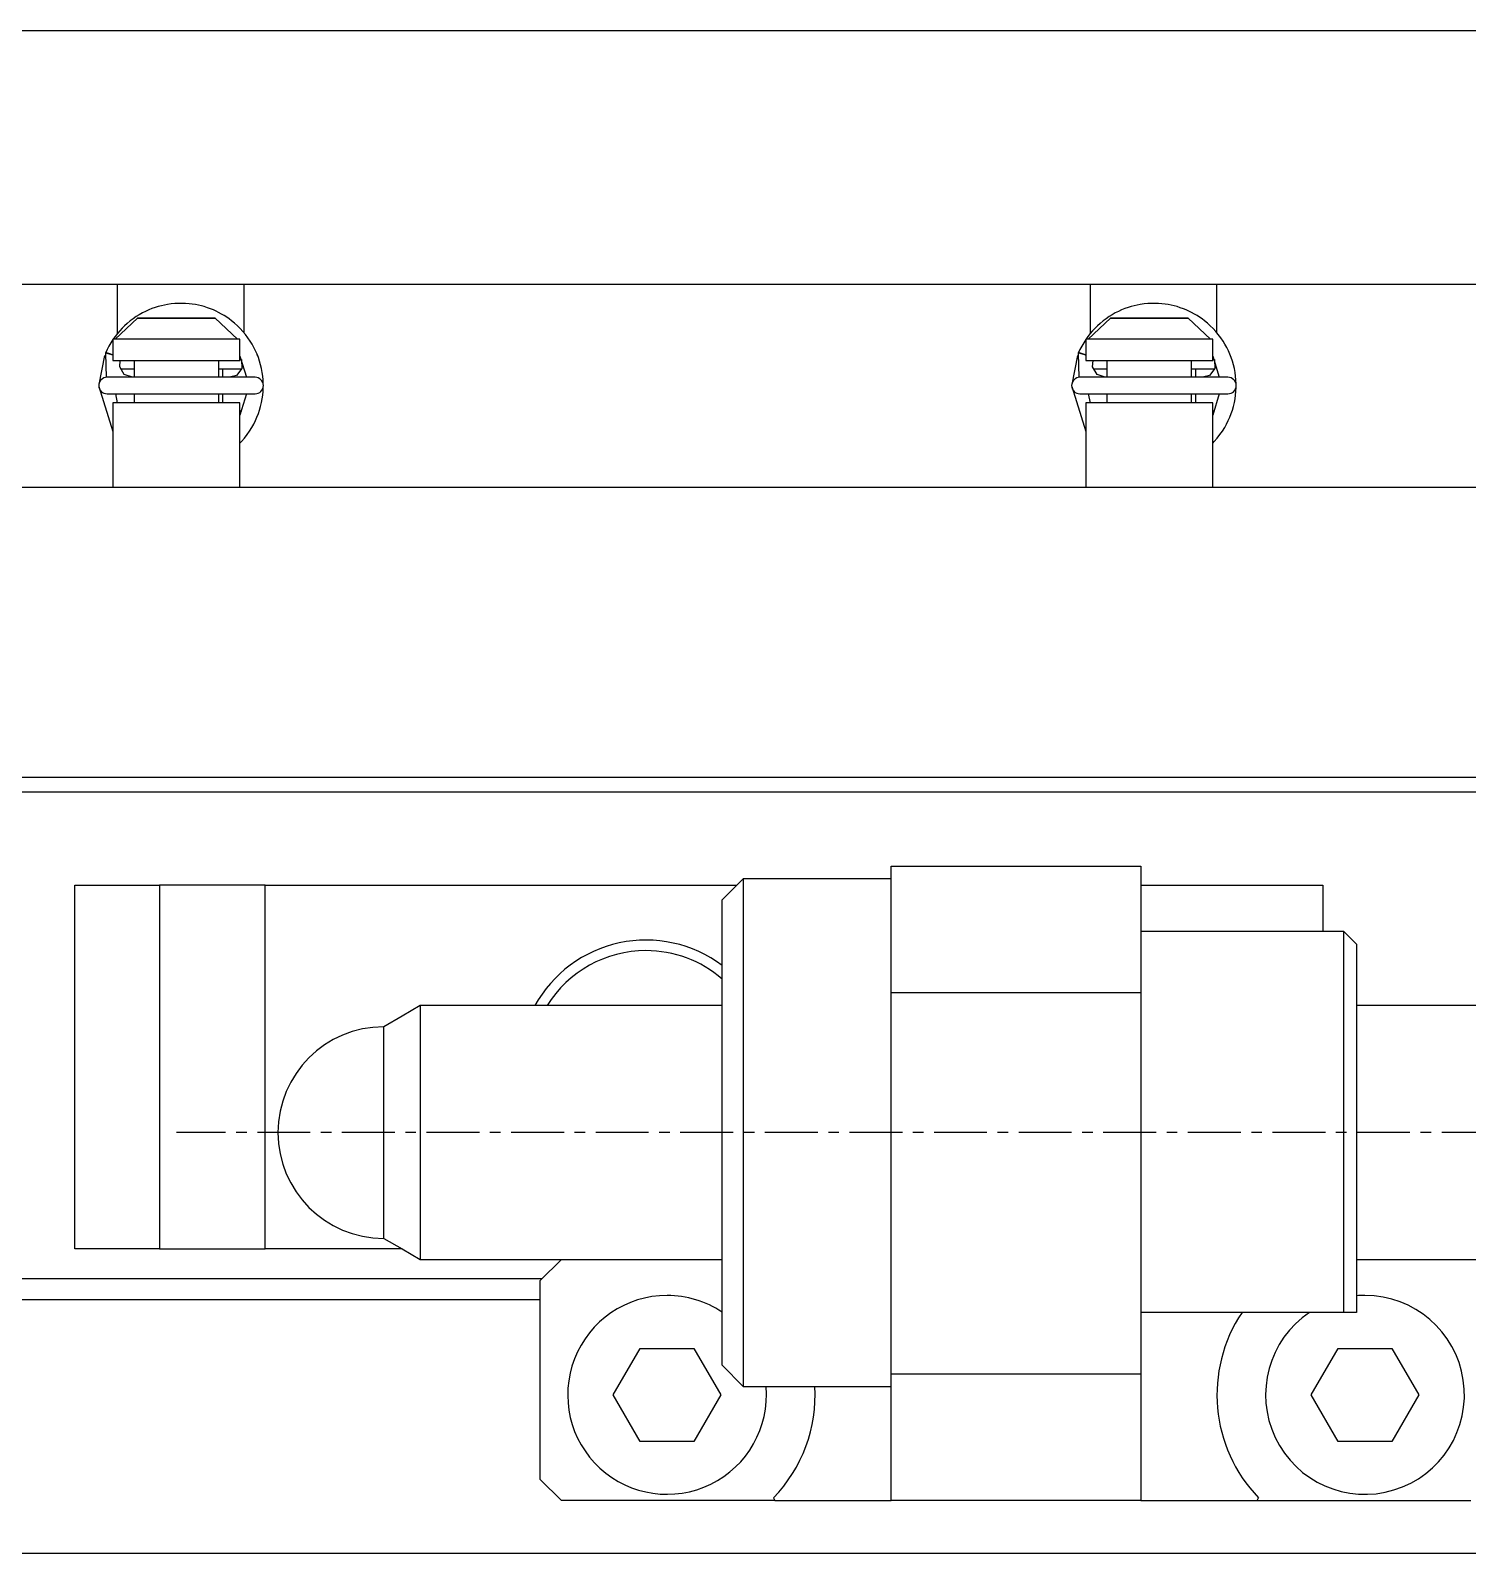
# Model space of a CAD drawing. Extents: x 498 to 751, y 35 to 216.
# Drawn here: x 687.58 to 721.56, y 84.78 to 120.78 of the extents above; entities that cross this region are included whole.
import ezdxf

# ---------------------------------------------------------------- set-up
doc = ezdxf.new("R2010")
doc.units = 0
doc.linetypes.add('CENTER', pattern=[2, 1.25, -0.25, 0.25, -0.25])
doc.layers.get('0').update_dxf_attribs({"linetype": 'CONTINUOUS'})
doc.layers.add('CENTER', color=1, linetype='CENTER')

msp = doc.modelspace()

# ---------------------------------------------------------------- linework, layer by layer
at = {"color": 7, "linetype": 'CONTINUOUS'}
for p, q in [((668.131, 120.779), (737.131, 120.779)), ((672.131, 120.779), (726.131, 120.779)), ((676.431, 114.779), (689.831, 114.779)), ((689.631, 114.779), (689.631, 113.609)), ((689.831, 114.779), (712.831, 114.779)), ((692.631, 113.633), (692.631, 114.779)), ((712.631, 114.779), (712.631, 113.609)), ((712.831, 114.779), (728.831, 114.779)), ((715.631, 113.633), (715.631, 114.779)), ((690.303, 114.139), (690.228, 114.101)), ((690.378, 114.173), (690.303, 114.139)), ((690.453, 114.203), (690.378, 114.173)), ((690.529, 114.23), (690.453, 114.203)), ((690.602, 114.253), (690.529, 114.23)), ((690.675, 114.272), (690.602, 114.253)), ((690.747, 114.289), (690.675, 114.272)), ((690.818, 114.302), (690.747, 114.289)), ((690.908, 114.315), (690.818, 114.302)), ((690.996, 114.324), (690.908, 114.315)), ((691.081, 114.328), (690.996, 114.324)), ((691.165, 114.329), (691.081, 114.328)), ((691.247, 114.326), (691.165, 114.329)), ((691.328, 114.32), (691.247, 114.326)), ((691.405, 114.311), (691.328, 114.32)), ((691.48, 114.299), (691.405, 114.311)), ((691.552, 114.285), (691.48, 114.299)), ((691.621, 114.269), (691.552, 114.285)), ((691.687, 114.251), (691.621, 114.269)), ((691.764, 114.226), (691.687, 114.251)), ((691.837, 114.2), (691.764, 114.226)), ((691.906, 114.172), (691.837, 114.2)), ((691.97, 114.143), (691.906, 114.172)), ((692.029, 114.114), (691.97, 114.143)), ((713.303, 114.139), (713.228, 114.101)), ((713.378, 114.173), (713.303, 114.139)), ((713.453, 114.203), (713.378, 114.173)), ((713.529, 114.23), (713.453, 114.203)), ((713.602, 114.253), (713.529, 114.23)), ((713.675, 114.272), (713.602, 114.253)), ((713.747, 114.289), (713.675, 114.272)), ((713.818, 114.302), (713.747, 114.289)), ((713.908, 114.315), (713.818, 114.302)), ((713.996, 114.324), (713.908, 114.315)), ((714.081, 114.328), (713.996, 114.324)), ((714.165, 114.329), (714.081, 114.328)), ((714.247, 114.326), (714.165, 114.329)), ((714.328, 114.32), (714.247, 114.326)), ((714.405, 114.311), (714.328, 114.32)), ((714.48, 114.299), (714.405, 114.311)), ((714.552, 114.285), (714.48, 114.299)), ((714.621, 114.269), (714.552, 114.285)), ((714.687, 114.251), (714.621, 114.269)), ((714.764, 114.226), (714.687, 114.251)), ((714.837, 114.2), (714.764, 114.226)), ((714.906, 114.172), (714.837, 114.2)), ((714.97, 114.143), (714.906, 114.172)), ((715.029, 114.114), (714.97, 114.143)), ((689.585, 113.479), (690.114, 113.979)), ((689.807, 113.8), (689.748, 113.741)), ((689.869, 113.855), (689.807, 113.8)), ((689.938, 113.912), (689.869, 113.855)), ((690.008, 113.965), (689.938, 113.912)), ((690.08, 114.014), (690.008, 113.965)), ((690.153, 114.059), (690.08, 114.014)), ((690.114, 113.979), (691.947, 113.979)), ((691.947, 113.979), (690.114, 113.979)), ((690.228, 114.101), (690.153, 114.059)), ((691.947, 113.979), (692.476, 113.479)), ((692.099, 114.076), (692.029, 114.114)), ((692.163, 114.038), (692.099, 114.076)), ((692.221, 114.001), (692.163, 114.038)), ((692.278, 113.961), (692.221, 114.001)), ((692.334, 113.919), (692.278, 113.961)), ((692.405, 113.861), (692.334, 113.919)), ((692.473, 113.8), (692.405, 113.861)), ((692.539, 113.735), (692.473, 113.8)), ((712.585, 113.479), (713.114, 113.979)), ((712.807, 113.8), (712.748, 113.741)), ((712.869, 113.855), (712.807, 113.8)), ((712.938, 113.912), (712.869, 113.855)), ((713.008, 113.965), (712.938, 113.912)), ((713.08, 114.014), (713.008, 113.965)), ((713.153, 114.059), (713.08, 114.014)), ((713.114, 113.979), (714.947, 113.979)), ((714.947, 113.979), (713.114, 113.979)), ((713.228, 114.101), (713.153, 114.059)), ((714.947, 113.979), (715.476, 113.479)), ((715.099, 114.076), (715.029, 114.114)), ((715.163, 114.038), (715.099, 114.076)), ((715.221, 114.001), (715.163, 114.038)), ((715.278, 113.961), (715.221, 114.001)), ((715.334, 113.919), (715.278, 113.961)), ((715.405, 113.861), (715.334, 113.919)), ((715.473, 113.8), (715.405, 113.861)), ((715.539, 113.735), (715.473, 113.8)), ((689.529, 113.472), (689.48, 113.396)), ((689.58, 113.544), (689.529, 113.472)), ((689.585, 113.479), (689.531, 113.479)), ((689.531, 113.479), (689.531, 112.979)), ((689.634, 113.613), (689.58, 113.544)), ((692.476, 113.479), (689.585, 113.479)), ((689.69, 113.679), (689.634, 113.613)), ((689.748, 113.741), (689.69, 113.679)), ((692.531, 113.479), (692.476, 113.479)), ((692.531, 112.979), (692.531, 113.479)), ((692.603, 113.666), (692.539, 113.735)), ((692.663, 113.593), (692.603, 113.666)), ((692.721, 113.517), (692.663, 113.593)), ((692.776, 113.436), (692.721, 113.517)), ((692.82, 113.363), (692.776, 113.436)), ((712.529, 113.472), (712.48, 113.396)), ((712.58, 113.544), (712.529, 113.472)), ((712.585, 113.479), (712.531, 113.479)), ((712.531, 113.479), (712.531, 112.979)), ((712.634, 113.613), (712.58, 113.544)), ((715.476, 113.479), (712.585, 113.479)), ((712.69, 113.679), (712.634, 113.613)), ((712.748, 113.741), (712.69, 113.679)), ((715.531, 113.479), (715.476, 113.479)), ((715.531, 112.979), (715.531, 113.479)), ((715.603, 113.666), (715.539, 113.735)), ((715.663, 113.593), (715.603, 113.666)), ((715.721, 113.517), (715.663, 113.593)), ((715.776, 113.436), (715.721, 113.517)), ((715.82, 113.363), (715.776, 113.436)), ((689.332, 113.099), (689.197, 112.414)), ((689.352, 113.151), (689.367, 112.579)), ((689.392, 113.235), (689.353, 113.15)), ((689.368, 113.183), (689.357, 113.159)), ((689.357, 113.159), (689.531, 113.112)), ((689.435, 113.317), (689.392, 113.235)), ((689.48, 113.396), (689.435, 113.317)), ((692.531, 113.084), (692.684, 112.58)), ((692.862, 113.287), (692.82, 113.363)), ((692.901, 113.209), (692.862, 113.287)), ((692.936, 113.128), (692.901, 113.209)), ((692.95, 113.092), (692.929, 113.151)), ((692.969, 113.045), (692.936, 113.128)), ((692.997, 112.96), (692.969, 113.045)), ((712.332, 113.099), (712.197, 112.414)), ((712.352, 113.151), (712.367, 112.579)), ((712.392, 113.235), (712.353, 113.15)), ((712.368, 113.183), (712.355, 113.153)), ((712.357, 113.159), (712.531, 113.112)), ((712.435, 113.317), (712.392, 113.235)), ((712.48, 113.396), (712.435, 113.317)), ((715.531, 113.084), (715.684, 112.58)), ((715.862, 113.287), (715.82, 113.363)), ((715.901, 113.209), (715.862, 113.287)), ((715.936, 113.128), (715.901, 113.209)), ((715.95, 113.092), (715.929, 113.151)), ((715.969, 113.045), (715.936, 113.128)), ((715.997, 112.96), (715.969, 113.045)), ((689.531, 112.979), (692.531, 112.979)), ((689.692, 112.826), (689.704, 112.979)), ((689.798, 112.649), (689.692, 112.826)), ((689.705, 112.779), (690.031, 112.779)), ((690.031, 112.979), (690.031, 112.58)), ((692.031, 112.58), (692.031, 112.979)), ((692.031, 112.779), (692.576, 112.779)), ((692.131, 112.58), (692.131, 112.779)), ((692.58, 112.79), (692.453, 112.627)), ((692.57, 112.998), (692.57, 112.997)), ((692.57, 112.997), (692.58, 112.79)), ((693.022, 112.873), (692.997, 112.96)), ((693.043, 112.786), (693.022, 112.873)), ((693.059, 112.697), (693.043, 112.786)), ((693.072, 112.608), (693.059, 112.697)), ((712.531, 112.979), (715.531, 112.979)), ((712.692, 112.826), (712.704, 112.979)), ((712.798, 112.649), (712.692, 112.826)), ((712.705, 112.779), (713.031, 112.779)), ((713.031, 112.979), (713.031, 112.58)), ((715.031, 112.58), (715.031, 112.979)), ((715.031, 112.779), (715.576, 112.779)), ((715.131, 112.58), (715.131, 112.779)), ((715.58, 112.79), (715.453, 112.627)), ((715.57, 112.998), (715.57, 112.997)), ((715.57, 112.997), (715.58, 112.79)), ((716.022, 112.873), (715.997, 112.96)), ((716.043, 112.786), (716.022, 112.873)), ((716.059, 112.697), (716.043, 112.786)), ((716.072, 112.608), (716.059, 112.697)), ((689.197, 112.362), (689.53, 111.296)), ((692.891, 112.58), (689.391, 112.58)), ((689.992, 112.58), (689.798, 112.649)), ((692.453, 112.627), (692.289, 112.58)), ((693.08, 112.519), (693.072, 112.608)), ((693.079, 112.249), (693.084, 112.339)), ((693.084, 112.429), (693.08, 112.519)), ((693.084, 112.411), (693.084, 112.429)), ((693.084, 112.339), (693.084, 112.359)), ((712.197, 112.362), (712.53, 111.296)), ((715.891, 112.58), (712.391, 112.58)), ((712.992, 112.58), (712.798, 112.649)), ((715.453, 112.627), (715.289, 112.58)), ((716.08, 112.519), (716.072, 112.608)), ((716.079, 112.249), (716.084, 112.339)), ((716.084, 112.429), (716.08, 112.519)), ((716.084, 112.411), (716.084, 112.429)), ((716.084, 112.339), (716.084, 112.359)), ((689.391, 112.19), (692.891, 112.19)), ((690.031, 111.979), (689.531, 111.979)), ((689.531, 111.979), (689.531, 109.979)), ((692.531, 111.979), (689.531, 111.979)), ((689.639, 111.979), (689.597, 112.19)), ((690.031, 112.19), (690.031, 111.979)), ((692.031, 111.979), (690.031, 111.979)), ((692.031, 111.979), (690.031, 111.979)), ((692.031, 111.979), (692.031, 112.19)), ((692.531, 111.979), (692.031, 111.979)), ((692.131, 111.979), (692.131, 112.19)), ((692.684, 112.19), (692.531, 111.686)), ((692.531, 109.979), (692.531, 111.979)), ((693.021, 111.894), (693.042, 111.982)), ((693.042, 111.982), (693.058, 112.07)), ((693.058, 112.07), (693.071, 112.159)), ((693.071, 112.159), (693.079, 112.249)), ((712.391, 112.19), (715.891, 112.19)), ((713.031, 111.979), (712.531, 111.979)), ((712.531, 111.979), (712.531, 109.979)), ((715.531, 111.979), (712.531, 111.979)), ((712.639, 111.979), (712.597, 112.19)), ((713.031, 112.19), (713.031, 111.979)), ((715.031, 111.979), (713.031, 111.979)), ((715.031, 111.979), (713.031, 111.979)), ((715.031, 111.979), (715.031, 112.19)), ((715.531, 111.979), (715.031, 111.979)), ((715.131, 111.979), (715.131, 112.19)), ((715.684, 112.19), (715.531, 111.686)), ((715.531, 109.979), (715.531, 111.979)), ((716.021, 111.894), (716.042, 111.982)), ((716.042, 111.982), (716.058, 112.07)), ((716.058, 112.07), (716.071, 112.159)), ((716.071, 112.159), (716.079, 112.249)), ((692.574, 111.779), (692.531, 111.779)), ((692.899, 111.556), (692.935, 111.638)), ((692.935, 111.638), (692.968, 111.722)), ((692.968, 111.722), (692.996, 111.807)), ((692.996, 111.807), (693.021, 111.894)), ((715.574, 111.779), (715.531, 111.779)), ((715.899, 111.556), (715.935, 111.638)), ((715.935, 111.638), (715.968, 111.722)), ((715.968, 111.722), (715.996, 111.807)), ((715.996, 111.807), (716.021, 111.894)), ((692.7, 111.226), (692.76, 111.31)), ((692.76, 111.31), (692.814, 111.397)), ((692.814, 111.397), (692.858, 111.476)), ((692.858, 111.476), (692.899, 111.556)), ((715.7, 111.226), (715.76, 111.31)), ((715.76, 111.31), (715.814, 111.397)), ((715.814, 111.397), (715.858, 111.476)), ((715.858, 111.476), (715.899, 111.556)), ((692.531, 111.027), (692.569, 111.067)), ((692.569, 111.067), (692.637, 111.145)), ((692.637, 111.145), (692.7, 111.226)), ((715.531, 111.027), (715.569, 111.067)), ((715.569, 111.067), (715.637, 111.145)), ((715.637, 111.145), (715.7, 111.226)), ((689.956, 109.979), (682.21, 109.979)), ((692.331, 109.979), (689.956, 109.979)), ((712.956, 109.979), (692.331, 109.979)), ((715.331, 109.979), (712.956, 109.979)), ((723.052, 109.979), (715.331, 109.979)), ((679.481, 103.129), (689.731, 103.129)), ((689.731, 103.129), (712.731, 103.129)), ((712.731, 103.129), (725.781, 103.129)), ((679.131, 102.779), (726.131, 102.779)), ((707.931, 101.029), (713.831, 101.029)), ((707.931, 98.029), (707.931, 101.029)), ((713.831, 101.029), (713.831, 98.029)), ((688.631, 100.579), (690.631, 100.579)), ((688.631, 91.979), (688.631, 100.579)), ((693.131, 100.579), (690.631, 100.579)), ((690.631, 100.579), (690.631, 91.979)), ((693.131, 91.979), (693.131, 100.579)), ((693.131, 100.579), (704.281, 100.579)), ((704.431, 100.729), (703.931, 100.229)), ((707.931, 100.729), (704.431, 100.729)), ((704.431, 100.729), (704.431, 88.729)), ((713.831, 100.579), (718.131, 100.579)), ((718.131, 100.579), (718.131, 99.479)), ((703.931, 89.229), (703.931, 100.229)), ((718.631, 99.479), (713.831, 99.479)), ((718.931, 99.179), (718.631, 99.479)), ((718.631, 90.479), (718.631, 99.479)), ((718.931, 99.179), (718.931, 90.479)), ((713.831, 98.029), (707.931, 98.029)), ((707.931, 89.029), (707.931, 98.029)), ((713.831, 98.029), (713.831, 89.029)), ((696.797, 97.729), (696.364, 97.479)), ((696.797, 97.729), (696.797, 94.702)), ((703.931, 97.729), (696.797, 97.729)), ((727.936, 97.729), (718.931, 97.729)), ((696.364, 97.479), (695.931, 97.229)), ((695.931, 94.706), (695.931, 97.229)), ((695.931, 92.229), (695.931, 94.706)), ((696.797, 94.702), (696.797, 91.729)), ((695.931, 92.229), (696.364, 91.979)), ((690.631, 91.979), (688.631, 91.979)), ((690.631, 91.979), (693.131, 91.979)), ((696.364, 91.979), (693.131, 91.979)), ((696.364, 91.979), (696.797, 91.729)), ((696.797, 91.729), (703.931, 91.729)), ((700.131, 91.729), (699.631, 91.229)), ((718.931, 91.729), (727.931, 91.729)), ((668.131, 91.279), (699.681, 91.279)), ((699.631, 86.529), (699.631, 91.229)), ((699.631, 90.779), (668.131, 90.779)), ((718.631, 90.479), (713.831, 90.479)), ((718.931, 90.479), (718.631, 90.479)), ((701.36, 88.529), (701.996, 89.629)), ((701.996, 89.629), (703.266, 89.629)), ((703.266, 89.629), (703.901, 88.529)), ((717.86, 88.529), (718.496, 89.629)), ((718.496, 89.629), (719.766, 89.629)), ((719.766, 89.629), (720.401, 88.529)), ((703.931, 89.229), (704.431, 88.729)), ((707.931, 86.029), (707.931, 89.029)), ((707.931, 89.029), (713.831, 89.029)), ((713.831, 89.029), (713.831, 86.029)), ((704.431, 88.729), (707.931, 88.729)), ((701.996, 87.429), (701.36, 88.529)), ((703.901, 88.529), (703.266, 87.429)), ((718.496, 87.429), (717.86, 88.529)), ((720.401, 88.529), (719.766, 87.429)), ((703.266, 87.429), (701.996, 87.429)), ((719.766, 87.429), (718.496, 87.429)), ((699.631, 86.529), (700.131, 86.029)), ((705.149, 86.098), (705.178, 86.029)), ((716.583, 86.029), (716.612, 86.098)), ((705.178, 86.029), (700.131, 86.029)), ((705.178, 86.029), (707.931, 86.029)), ((713.831, 86.029), (707.931, 86.029)), ((713.831, 86.029), (716.583, 86.029)), ((716.583, 86.029), (721.631, 86.029)), ((737.131, 84.779), (668.131, 84.779))]:
    msp.add_line(p, q, dxfattribs=at)
for points in [[(689.355, 113.154, 0), (689.355, 113.154, 0), (689.355, 113.154, 0), (689.355, 113.154, 0), (689.355, 113.154, 0), (689.355, 113.154, 0), (689.355, 113.154, 0), (689.355, 113.154, 0), (689.355, 113.154, 0), (689.355, 113.154, 0), (689.355, 113.154, 0), (689.355, 113.154, 0), (689.355, 113.154, 0), (689.355, 113.154, 0), (689.355, 113.154, 0), (689.355, 113.154, 0), (689.355, 113.154, 0), (689.355, 113.154, 0), (689.355, 113.154, 0), (689.355, 113.154, 0), (689.355, 113.154, 0), (689.355, 113.154, 0), (689.355, 113.154, 0), (689.355, 113.154, 0), (689.355, 113.154, 0), (689.355, 113.154, 0), (689.355, 113.154, 0), (689.355, 113.154, 0), (689.355, 113.154, 0), (689.355, 113.154, 0), (689.355, 113.154, 0), (689.355, 113.154, 0), (689.355, 113.154, 0), (689.355, 113.154, 0), (689.355, 113.154, 0), (689.355, 113.154, 0), (689.355, 113.154, 0), (689.355, 113.154, 0), (689.355, 113.154, 0), (689.355, 113.154, 0), (689.355, 113.154, 0), (689.355, 113.154, 0), (689.355, 113.152, 0), (689.355, 113.152, 0), (689.355, 113.152, 0), (689.355, 113.152, 0), (689.355, 113.152, 0), (689.353, 113.152, 0), (689.353, 113.152, 0), (689.353, 113.152, 0), (689.353, 113.152, 0), (689.353, 113.152, 0), (689.353, 113.152, 0), (689.353, 113.152, 0), (689.353, 113.152, 0), (689.353, 113.152, 0), (689.353, 113.152, 0), (689.353, 113.152, 0), (689.353, 113.152, 0), (689.353, 113.152, 0), (689.353, 113.152, 0), (689.353, 113.152, 0), (689.353, 113.152, 0), (689.353, 113.152, 0), (689.353, 113.152, 0), (689.353, 113.152, 0), (689.353, 113.152, 0), (689.353, 113.152, 0), (689.353, 113.152, 0), (689.353, 113.152, 0), (689.353, 113.152, 0), (689.353, 113.152, 0), (689.353, 113.152, 0), (689.353, 113.152, 0), (689.353, 113.152, 0), (689.353, 113.152, 0), (689.353, 113.152, 0), (689.353, 113.152, 0), (689.353, 113.152, 0), (689.353, 113.152, 0), (689.353, 113.152, 0), (689.353, 113.152, 0), (689.353, 113.152, 0), (689.353, 113.152, 0), (689.353, 113.152, 0), (689.353, 113.152, 0), (689.353, 113.152, 0), (689.353, 113.152, 0), (689.353, 113.152, 0), (689.353, 113.152, 0), (689.353, 113.152, 0), (689.353, 113.152, 0), (689.353, 113.152, 0), (689.353, 113.152, 0), (689.353, 113.152, 0), (689.353, 113.152, 0), (689.353, 113.152, 0), (689.353, 113.152, 0), (689.353, 113.152, 0), (689.353, 113.152, 0), (689.353, 113.152, 0), (689.353, 113.152, 0), (689.353, 113.152, 0), (689.353, 113.152, 0), (689.353, 113.152, 0), (689.353, 113.152, 0), (689.353, 113.152, 0), (689.353, 113.152, 0), (689.353, 113.152, 0), (689.353, 113.152, 0), (689.353, 113.152, 0), (689.353, 113.152, 0), (689.353, 113.152, 0), (689.353, 113.152, 0), (689.353, 113.152, 0), (689.353, 113.152, 0), (689.353, 113.152, 0), (689.353, 113.152, 0), (689.353, 113.152, 0), (689.353, 113.152, 0), (689.353, 113.152, 0), (689.353, 113.152, 0), (689.353, 113.152, 0), (689.353, 113.152, 0), (689.353, 113.152, 0), (689.353, 113.152, 0), (689.353, 113.152, 0), (689.353, 113.152, 0), (689.353, 113.15, 0)], [(689.357, 113.154, 0), (689.357, 113.154, 0), (689.357, 113.154, 0), (689.357, 113.154, 0), (689.357, 113.154, 0), (689.357, 113.154, 0), (689.357, 113.154, 0), (689.357, 113.154, 0), (689.357, 113.154, 0), (689.357, 113.154, 0), (689.357, 113.154, 0), (689.357, 113.154, 0), (689.357, 113.154, 0), (689.357, 113.154, 0), (689.357, 113.154, 0), (689.357, 113.154, 0), (689.357, 113.154, 0), (689.357, 113.154, 0), (689.357, 113.154, 0), (689.357, 113.154, 0), (689.357, 113.154, 0), (689.357, 113.154, 0), (689.357, 113.154, 0), (689.357, 113.154, 0), (689.357, 113.154, 0), (689.357, 113.154, 0), (689.357, 113.154, 0), (689.357, 113.154, 0), (689.357, 113.154, 0), (689.357, 113.154, 0), (689.357, 113.154, 0), (689.357, 113.154, 0), (689.357, 113.154, 0), (689.357, 113.154, 0), (689.357, 113.154, 0), (689.357, 113.154, 0), (689.357, 113.154, 0), (689.357, 113.154, 0), (689.357, 113.154, 0), (689.357, 113.154, 0), (689.357, 113.154, 0), (689.357, 113.154, 0), (689.357, 113.154, 0), (689.357, 113.154, 0), (689.357, 113.154, 0), (689.357, 113.154, 0), (689.357, 113.154, 0), (689.357, 113.154, 0), (689.357, 113.154, 0), (689.357, 113.154, 0), (689.357, 113.154, 0), (689.357, 113.154, 0), (689.357, 113.154, 0), (689.357, 113.154, 0), (689.357, 113.154, 0), (689.357, 113.154, 0), (689.357, 113.154, 0), (689.357, 113.154, 0), (689.357, 113.154, 0), (689.357, 113.154, 0), (689.357, 113.154, 0), (689.357, 113.154, 0), (689.357, 113.154, 0), (689.357, 113.154, 0), (689.357, 113.154, 0), (689.357, 113.154, 0), (689.357, 113.154, 0), (689.357, 113.154, 0), (689.357, 113.154, 0), (689.357, 113.154, 0), (689.357, 113.154, 0), (689.357, 113.154, 0), (689.357, 113.154, 0), (689.357, 113.154, 0), (689.357, 113.154, 0), (689.357, 113.154, 0), (689.357, 113.154, 0), (689.357, 113.154, 0), (689.357, 113.154, 0), (689.357, 113.154, 0), (689.357, 113.154, 0), (689.357, 113.154, 0), (689.357, 113.154, 0), (689.357, 113.154, 0), (689.357, 113.154, 0), (689.357, 113.154, 0), (689.357, 113.154, 0), (689.357, 113.154, 0), (689.357, 113.154, 0), (689.357, 113.154, 0), (689.357, 113.154, 0), (689.357, 113.154, 0), (689.357, 113.154, 0), (689.357, 113.154, 0), (689.357, 113.154, 0), (689.357, 113.154, 0), (689.357, 113.154, 0), (689.357, 113.154, 0), (689.357, 113.154, 0), (689.357, 113.154, 0), (689.357, 113.154, 0), (689.357, 113.154, 0), (689.357, 113.154, 0), (689.357, 113.154, 0), (689.357, 113.154, 0), (689.357, 113.154, 0), (689.357, 113.154, 0), (689.357, 113.154, 0), (689.357, 113.154, 0), (689.357, 113.154, 0), (689.357, 113.154, 0), (689.357, 113.154, 0), (689.357, 113.154, 0), (689.357, 113.154, 0), (689.357, 113.154, 0), (689.357, 113.154, 0), (689.357, 113.154, 0), (689.357, 113.154, 0), (689.357, 113.154, 0), (689.357, 113.154, 0), (689.357, 113.154, 0), (689.357, 113.154, 0), (689.357, 113.154, 0), (689.355, 113.154, 0), (689.355, 113.154, 0), (689.355, 113.154, 0), (689.355, 113.154, 0), (689.355, 113.154, 0), (689.355, 113.154, 0)], [(689.531, 113.102, 0), (689.529, 113.102, 0), (689.527, 113.104, 0), (689.525, 113.104, 0), (689.523, 113.104, 0), (689.521, 113.106, 0), (689.519, 113.106, 0), (689.517, 113.108, 0), (689.515, 113.108, 0), (689.513, 113.108, 0), (689.513, 113.11, 0), (689.511, 113.11, 0), (689.509, 113.11, 0), (689.507, 113.112, 0), (689.505, 113.112, 0), (689.503, 113.112, 0), (689.501, 113.114, 0), (689.499, 113.114, 0), (689.497, 113.116, 0), (689.495, 113.116, 0), (689.493, 113.116, 0), (689.493, 113.118, 0), (689.491, 113.118, 0), (689.489, 113.118, 0), (689.487, 113.12, 0), (689.485, 113.12, 0), (689.483, 113.12, 0), (689.481, 113.122, 0), (689.479, 113.122, 0), (689.479, 113.122, 0), (689.477, 113.124, 0), (689.475, 113.124, 0), (689.473, 113.124, 0), (689.471, 113.126, 0), (689.469, 113.126, 0), (689.467, 113.126, 0), (689.467, 113.126, 0), (689.465, 113.128, 0), (689.463, 113.128, 0), (689.461, 113.128, 0), (689.459, 113.13, 0), (689.457, 113.13, 0), (689.455, 113.13, 0), (689.455, 113.132, 0), (689.453, 113.132, 0), (689.451, 113.132, 0), (689.449, 113.132, 0), (689.447, 113.134, 0), (689.447, 113.134, 0), (689.445, 113.134, 0), (689.443, 113.136, 0), (689.441, 113.136, 0), (689.439, 113.136, 0), (689.439, 113.136, 0), (689.437, 113.138, 0), (689.435, 113.138, 0), (689.433, 113.138, 0), (689.433, 113.138, 0), (689.431, 113.14, 0), (689.429, 113.14, 0), (689.427, 113.14, 0), (689.425, 113.14, 0), (689.425, 113.14, 0), (689.423, 113.142, 0), (689.421, 113.142, 0), (689.421, 113.142, 0), (689.419, 113.142, 0), (689.417, 113.144, 0), (689.415, 113.144, 0), (689.415, 113.144, 0), (689.413, 113.144, 0), (689.411, 113.144, 0), (689.411, 113.146, 0), (689.409, 113.146, 0), (689.407, 113.146, 0), (689.407, 113.146, 0), (689.405, 113.146, 0), (689.403, 113.146, 0), (689.403, 113.148, 0), (689.401, 113.148, 0), (689.401, 113.148, 0), (689.399, 113.148, 0), (689.397, 113.148, 0), (689.397, 113.148, 0), (689.395, 113.15, 0), (689.393, 113.15, 0), (689.393, 113.15, 0), (689.391, 113.15, 0), (689.391, 113.15, 0), (689.389, 113.15, 0), (689.389, 113.15, 0), (689.387, 113.15, 0), (689.387, 113.152, 0), (689.385, 113.152, 0), (689.383, 113.152, 0), (689.383, 113.152, 0), (689.381, 113.152, 0), (689.381, 113.152, 0), (689.379, 113.152, 0), (689.379, 113.152, 0), (689.377, 113.152, 0), (689.377, 113.152, 0), (689.377, 113.154, 0), (689.375, 113.154, 0), (689.375, 113.154, 0), (689.373, 113.154, 0), (689.373, 113.154, 0), (689.371, 113.154, 0), (689.371, 113.154, 0), (689.371, 113.154, 0), (689.369, 113.154, 0), (689.369, 113.154, 0), (689.367, 113.154, 0), (689.367, 113.154, 0), (689.367, 113.154, 0), (689.365, 113.154, 0), (689.365, 113.154, 0), (689.365, 113.154, 0), (689.363, 113.154, 0), (689.363, 113.154, 0), (689.363, 113.154, 0), (689.361, 113.154, 0), (689.361, 113.154, 0), (689.361, 113.154, 0), (689.359, 113.154, 0), (689.359, 113.154, 0), (689.359, 113.154, 0), (689.359, 113.154, 0), (689.357, 113.154, 0)], [(712.355, 113.154, 0), (712.355, 113.154, 0), (712.355, 113.154, 0), (712.355, 113.154, 0), (712.355, 113.154, 0), (712.355, 113.154, 0), (712.355, 113.154, 0), (712.355, 113.154, 0), (712.355, 113.154, 0), (712.355, 113.154, 0), (712.355, 113.154, 0), (712.355, 113.154, 0), (712.355, 113.154, 0), (712.355, 113.154, 0), (712.355, 113.154, 0), (712.355, 113.154, 0), (712.355, 113.154, 0), (712.355, 113.154, 0), (712.355, 113.154, 0), (712.355, 113.154, 0), (712.355, 113.154, 0), (712.355, 113.154, 0), (712.355, 113.154, 0), (712.355, 113.154, 0), (712.355, 113.154, 0), (712.355, 113.154, 0), (712.355, 113.154, 0), (712.355, 113.154, 0), (712.355, 113.154, 0), (712.355, 113.154, 0), (712.355, 113.154, 0), (712.355, 113.154, 0), (712.355, 113.154, 0), (712.355, 113.154, 0), (712.355, 113.154, 0), (712.355, 113.154, 0), (712.355, 113.154, 0), (712.355, 113.154, 0), (712.355, 113.154, 0), (712.355, 113.154, 0), (712.355, 113.154, 0), (712.355, 113.154, 0), (712.355, 113.152, 0), (712.355, 113.152, 0), (712.355, 113.152, 0), (712.355, 113.152, 0), (712.355, 113.152, 0), (712.353, 113.152, 0), (712.353, 113.152, 0), (712.353, 113.152, 0), (712.353, 113.152, 0), (712.353, 113.152, 0), (712.353, 113.152, 0), (712.353, 113.152, 0), (712.353, 113.152, 0), (712.353, 113.152, 0), (712.353, 113.152, 0), (712.353, 113.152, 0), (712.353, 113.152, 0), (712.353, 113.152, 0), (712.353, 113.152, 0), (712.353, 113.152, 0), (712.353, 113.152, 0), (712.353, 113.152, 0), (712.353, 113.152, 0), (712.353, 113.152, 0), (712.353, 113.152, 0), (712.353, 113.152, 0), (712.353, 113.152, 0), (712.353, 113.152, 0), (712.353, 113.152, 0), (712.353, 113.152, 0), (712.353, 113.152, 0), (712.353, 113.152, 0), (712.353, 113.152, 0), (712.353, 113.152, 0), (712.353, 113.152, 0), (712.353, 113.152, 0), (712.353, 113.152, 0), (712.353, 113.152, 0), (712.353, 113.152, 0), (712.353, 113.152, 0), (712.353, 113.152, 0), (712.353, 113.152, 0), (712.353, 113.152, 0), (712.353, 113.152, 0), (712.353, 113.152, 0), (712.353, 113.152, 0), (712.353, 113.152, 0), (712.353, 113.152, 0), (712.353, 113.152, 0), (712.353, 113.152, 0), (712.353, 113.152, 0), (712.353, 113.152, 0), (712.353, 113.152, 0), (712.353, 113.152, 0), (712.353, 113.152, 0), (712.353, 113.152, 0), (712.353, 113.152, 0), (712.353, 113.152, 0), (712.353, 113.152, 0), (712.353, 113.152, 0), (712.353, 113.152, 0), (712.353, 113.152, 0), (712.353, 113.152, 0), (712.353, 113.152, 0), (712.353, 113.152, 0), (712.353, 113.152, 0), (712.353, 113.152, 0), (712.353, 113.152, 0), (712.353, 113.152, 0), (712.353, 113.152, 0), (712.353, 113.152, 0), (712.353, 113.152, 0), (712.353, 113.152, 0), (712.353, 113.152, 0), (712.353, 113.152, 0), (712.353, 113.152, 0), (712.353, 113.152, 0), (712.353, 113.152, 0), (712.353, 113.152, 0), (712.353, 113.152, 0), (712.353, 113.152, 0), (712.353, 113.152, 0), (712.353, 113.152, 0), (712.353, 113.152, 0), (712.353, 113.152, 0), (712.353, 113.152, 0), (712.353, 113.15, 0)], [(712.357, 113.154, 0), (712.357, 113.154, 0), (712.357, 113.154, 0), (712.357, 113.154, 0), (712.357, 113.154, 0), (712.357, 113.154, 0), (712.357, 113.154, 0), (712.357, 113.154, 0), (712.357, 113.154, 0), (712.357, 113.154, 0), (712.357, 113.154, 0), (712.357, 113.154, 0), (712.357, 113.154, 0), (712.357, 113.154, 0), (712.357, 113.154, 0), (712.357, 113.154, 0), (712.357, 113.154, 0), (712.357, 113.154, 0), (712.357, 113.154, 0), (712.357, 113.154, 0), (712.357, 113.154, 0), (712.357, 113.154, 0), (712.357, 113.154, 0), (712.357, 113.154, 0), (712.357, 113.154, 0), (712.357, 113.154, 0), (712.357, 113.154, 0), (712.357, 113.154, 0), (712.357, 113.154, 0), (712.357, 113.154, 0), (712.357, 113.154, 0), (712.357, 113.154, 0), (712.357, 113.154, 0), (712.357, 113.154, 0), (712.357, 113.154, 0), (712.357, 113.154, 0), (712.357, 113.154, 0), (712.357, 113.154, 0), (712.357, 113.154, 0), (712.357, 113.154, 0), (712.357, 113.154, 0), (712.357, 113.154, 0), (712.357, 113.154, 0), (712.357, 113.154, 0), (712.357, 113.154, 0), (712.357, 113.154, 0), (712.357, 113.154, 0), (712.357, 113.154, 0), (712.357, 113.154, 0), (712.357, 113.154, 0), (712.357, 113.154, 0), (712.357, 113.154, 0), (712.357, 113.154, 0), (712.357, 113.154, 0), (712.357, 113.154, 0), (712.357, 113.154, 0), (712.357, 113.154, 0), (712.357, 113.154, 0), (712.357, 113.154, 0), (712.357, 113.154, 0), (712.357, 113.154, 0), (712.357, 113.154, 0), (712.357, 113.154, 0), (712.357, 113.154, 0), (712.357, 113.154, 0), (712.357, 113.154, 0), (712.357, 113.154, 0), (712.357, 113.154, 0), (712.357, 113.154, 0), (712.357, 113.154, 0), (712.357, 113.154, 0), (712.357, 113.154, 0), (712.357, 113.154, 0), (712.357, 113.154, 0), (712.357, 113.154, 0), (712.357, 113.154, 0), (712.357, 113.154, 0), (712.357, 113.154, 0), (712.357, 113.154, 0), (712.357, 113.154, 0), (712.357, 113.154, 0), (712.357, 113.154, 0), (712.357, 113.154, 0), (712.357, 113.154, 0), (712.357, 113.154, 0), (712.357, 113.154, 0), (712.357, 113.154, 0), (712.357, 113.154, 0), (712.357, 113.154, 0), (712.357, 113.154, 0), (712.357, 113.154, 0), (712.357, 113.154, 0), (712.357, 113.154, 0), (712.357, 113.154, 0), (712.357, 113.154, 0), (712.357, 113.154, 0), (712.357, 113.154, 0), (712.357, 113.154, 0), (712.357, 113.154, 0), (712.357, 113.154, 0), (712.357, 113.154, 0), (712.357, 113.154, 0), (712.357, 113.154, 0), (712.357, 113.154, 0), (712.357, 113.154, 0), (712.357, 113.154, 0), (712.357, 113.154, 0), (712.357, 113.154, 0), (712.357, 113.154, 0), (712.357, 113.154, 0), (712.357, 113.154, 0), (712.357, 113.154, 0), (712.357, 113.154, 0), (712.357, 113.154, 0), (712.357, 113.154, 0), (712.357, 113.154, 0), (712.357, 113.154, 0), (712.357, 113.154, 0), (712.357, 113.154, 0), (712.357, 113.154, 0), (712.357, 113.154, 0), (712.357, 113.154, 0), (712.357, 113.154, 0), (712.355, 113.154, 0), (712.355, 113.154, 0), (712.355, 113.154, 0), (712.355, 113.154, 0), (712.355, 113.154, 0), (712.355, 113.154, 0)], [(712.531, 113.102, 0), (712.529, 113.102, 0), (712.527, 113.104, 0), (712.525, 113.104, 0), (712.523, 113.104, 0), (712.521, 113.106, 0), (712.519, 113.106, 0), (712.517, 113.108, 0), (712.515, 113.108, 0), (712.513, 113.108, 0), (712.513, 113.11, 0), (712.511, 113.11, 0), (712.509, 113.11, 0), (712.507, 113.112, 0), (712.505, 113.112, 0), (712.503, 113.112, 0), (712.501, 113.114, 0), (712.499, 113.114, 0), (712.497, 113.116, 0), (712.495, 113.116, 0), (712.495, 113.116, 0), (712.493, 113.118, 0), (712.491, 113.118, 0), (712.489, 113.118, 0), (712.487, 113.12, 0), (712.485, 113.12, 0), (712.483, 113.12, 0), (712.481, 113.122, 0), (712.479, 113.122, 0), (712.479, 113.122, 0), (712.477, 113.124, 0), (712.475, 113.124, 0), (712.473, 113.124, 0), (712.471, 113.126, 0), (712.469, 113.126, 0), (712.467, 113.126, 0), (712.467, 113.126, 0), (712.465, 113.128, 0), (712.463, 113.128, 0), (712.461, 113.128, 0), (712.459, 113.13, 0), (712.457, 113.13, 0), (712.455, 113.13, 0), (712.455, 113.132, 0), (712.453, 113.132, 0), (712.451, 113.132, 0), (712.449, 113.132, 0), (712.447, 113.134, 0), (712.447, 113.134, 0), (712.445, 113.134, 0), (712.443, 113.134, 0), (712.441, 113.136, 0), (712.439, 113.136, 0), (712.439, 113.136, 0), (712.437, 113.138, 0), (712.435, 113.138, 0), (712.433, 113.138, 0), (712.433, 113.138, 0), (712.431, 113.14, 0), (712.429, 113.14, 0), (712.427, 113.14, 0), (712.427, 113.14, 0), (712.425, 113.14, 0), (712.423, 113.142, 0), (712.421, 113.142, 0), (712.421, 113.142, 0), (712.419, 113.142, 0), (712.417, 113.144, 0), (712.415, 113.144, 0), (712.415, 113.144, 0), (712.413, 113.144, 0), (712.411, 113.144, 0), (712.411, 113.146, 0), (712.409, 113.146, 0), (712.407, 113.146, 0), (712.407, 113.146, 0), (712.405, 113.146, 0), (712.403, 113.146, 0), (712.403, 113.148, 0), (712.401, 113.148, 0), (712.401, 113.148, 0), (712.399, 113.148, 0), (712.397, 113.148, 0), (712.397, 113.148, 0), (712.395, 113.15, 0), (712.395, 113.15, 0), (712.393, 113.15, 0), (712.391, 113.15, 0), (712.391, 113.15, 0), (712.389, 113.15, 0), (712.389, 113.15, 0), (712.387, 113.15, 0), (712.387, 113.152, 0), (712.385, 113.152, 0), (712.385, 113.152, 0), (712.383, 113.152, 0), (712.381, 113.152, 0), (712.381, 113.152, 0), (712.379, 113.152, 0), (712.379, 113.152, 0), (712.379, 113.152, 0), (712.377, 113.152, 0), (712.377, 113.154, 0), (712.375, 113.154, 0), (712.375, 113.154, 0), (712.373, 113.154, 0), (712.373, 113.154, 0), (712.371, 113.154, 0), (712.371, 113.154, 0), (712.371, 113.154, 0), (712.369, 113.154, 0), (712.369, 113.154, 0), (712.367, 113.154, 0), (712.367, 113.154, 0), (712.367, 113.154, 0), (712.365, 113.154, 0), (712.365, 113.154, 0), (712.365, 113.154, 0), (712.363, 113.154, 0), (712.363, 113.154, 0), (712.363, 113.154, 0), (712.361, 113.154, 0), (712.361, 113.154, 0), (712.361, 113.154, 0), (712.361, 113.154, 0), (712.359, 113.154, 0), (712.359, 113.154, 0), (712.359, 113.154, 0), (712.357, 113.154, 0)]]:
    msp.add_polyline3d(points, dxfattribs=at)
for centre, radius, start, end in [((689.391, 112.385), 0.195, 90, 270), ((692.891, 112.385), 0.195, 270, 90), ((712.391, 112.385), 0.195, 90, 270), ((715.891, 112.385), 0.195, 270, 90), ((702.131, 96.279), 3, 53.1301, 151.0967), ((702.131, 96.279), 2.75, 90, 148.1786), ((702.131, 96.279), 2.75, 49.1148, 90), ((695.931, 94.729), 2.5, 90, 270), ((702.631, 88.529), 2.35, 90, 4.8821), ((702.631, 88.529), 2.35, 56.4138, 90), ((719.131, 88.529), 2.35, 123.9231, 90), ((719.131, 88.529), 2.35, 90, 94.8821), ((719.131, 88.529), 3.5, 146.1416, 223.989), ((702.631, 88.529), 3.5, 316.011, 3.2758)]:
    msp.add_arc(centre, radius, start, end, dxfattribs=at)
at = {"layer": 'CENTER', "color": 1, "linetype": 'CENTER'}
msp.add_line((740.194, 94.729), (691.033, 94.729), dxfattribs=at)

doc.saveas('drawing.dxf')
